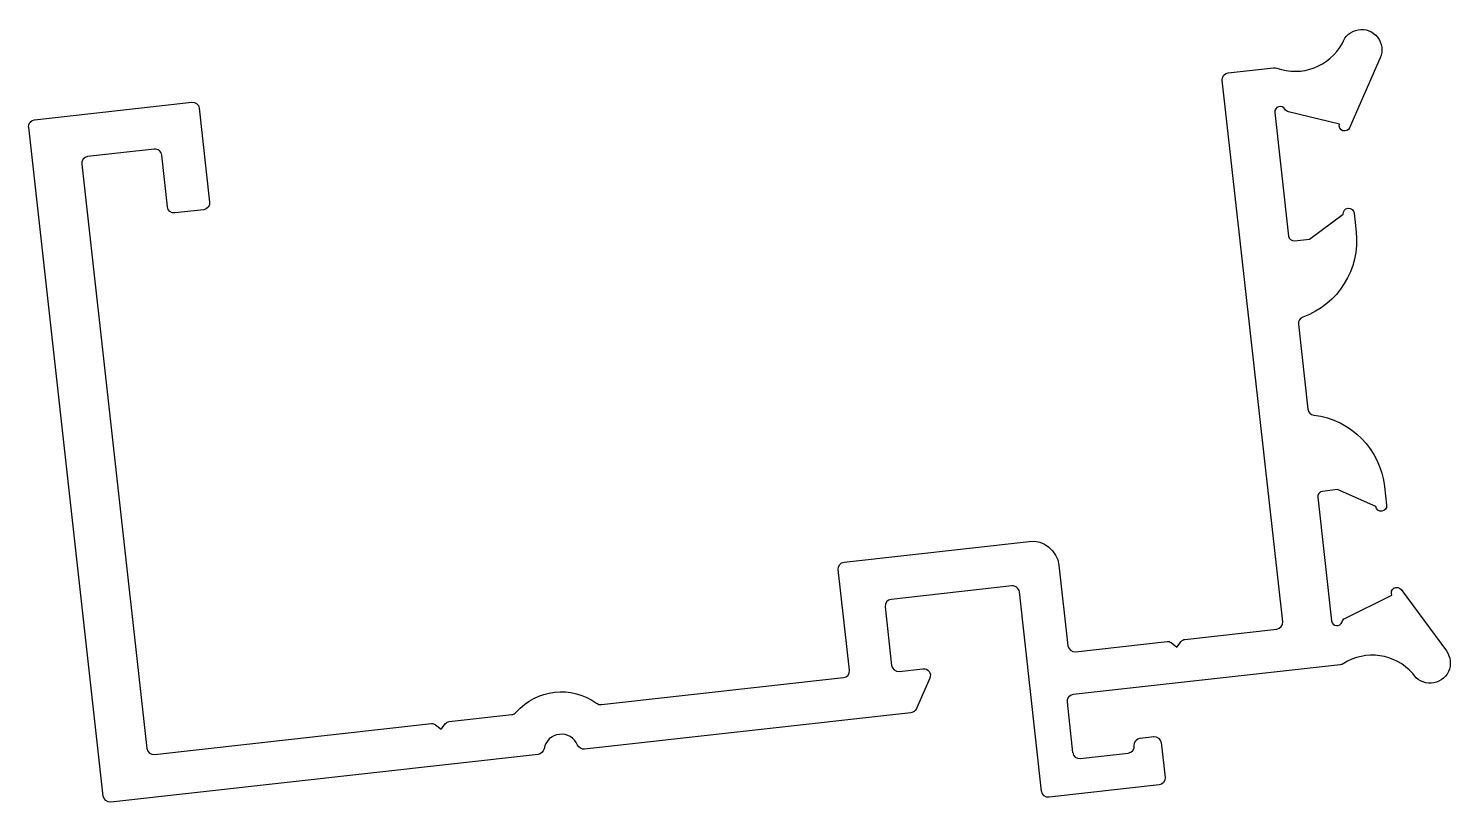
# Model space of a CAD drawing. Header units: inches. Extents: x -21.9 to 30.8, y -0.1 to 28.5.
import ezdxf

# ---------------------------------------------------------------- set-up
doc = ezdxf.new("R2010")
doc.units = ezdxf.units.IN
doc.header["$MEASUREMENT"] = 0
doc.layers.add('BEAD', color=152, linetype='Continuous')

msp = doc.modelspace()

# ---------------------------------------------------------------- linework, layer by layer
at = {"layer": 'BEAD', "color": 7, "lineweight": -2}
for p, q in [((28.152, 27.456), (27.021, 24.87)), ((22.529, 26.902), (24.208, 27.09)), ((24.545, 6.597), (22.309, 26.626)), ((-21.651, 25.165), (-15.837, 25.814)), ((-15.561, 25.593), (-15.172, 22.115)), ((24.253, 25.436), (24.763, 20.864)), ((26.643, 24.997), (24.757, 25.454)), ((-19.109, 0.146), (-21.871, 24.889)), ((-17.223, 24.079), (-19.688, 23.804)), ((-16.732, 21.941), (-16.947, 23.859)), ((-19.908, 23.528), (-17.494, 1.902)), ((-15.393, 21.839), (-16.456, 21.72)), ((25.541, 20.75), (26.787, 21.667)), ((27.184, 21.712), (27.261, 21.023)), ((24.984, 20.688), (25.541, 20.75)), ((25.127, 17.603), (25.478, 14.459)), ((28.314, 11.594), (28.39, 10.905)), ((25.842, 11.198), (26.353, 6.626)), ((26.575, 11.481), (26.019, 11.419)), ((27.993, 10.861), (26.575, 11.481)), ((8.315, 8.804), (15.157, 9.568)), ((8.509, 4.805), (8.094, 8.528)), ((16.262, 8.685), (16.594, 5.708)), ((14.521, 7.917), (10.049, 7.418)), ((15.621, 0.322), (14.798, 7.696)), ((26.849, 6.72), (28.587, 7.582)), ((28.928, 7.789), (30.602, 5.516)), ((9.828, 7.142), (10.07, 4.98)), ((20.928, 5.942), (24.324, 6.321)), ((16.87, 5.487), (20.265, 5.866)), ((20.414, 5.823), (20.623, 5.656)), ((20.623, 5.656), (20.791, 5.867)), ((10.346, 4.759), (11.227, 4.857)), ((26.674, 5.003), (16.783, 3.899)), ((-0.669, 3.529), (8.289, 4.529)), ((11.484, 4.509), (10.99, 3.379)), ((10.785, 3.228), (-1.294, 1.88)), ((16.562, 3.623), (16.77, 1.758)), ((-17.218, 1.682), (-6.966, 2.826)), ((-6.816, 2.783), (-6.606, 2.615)), ((-6.606, 2.615), (-6.438, 2.825)), ((-6.301, 2.9), (-3.991, 3.158)), ((19.272, 2.289), (19.769, 2.344)), ((20.045, 2.124), (20.189, 0.832)), ((-3.018, 1.687), (-18.829, -0.078)), ((17.046, 1.537), (18.83, 1.737)), ((19.968, 0.556), (15.897, 0.101))]:
    msp.add_line(p, q, dxfattribs=at)
at = {"layer": 'BEAD', "color": 7, "lineweight": -2, "extrusion": (0, 0, -1)}
for centre, radius, start, end in [((-27.465, 27.757), 0.75, 18.605, 203.63), ((-22.557, 26.654), 0.25, 353.63, 83.63), ((-24.236, 26.837), 0.254, 83.63, 109.827), ((15.809, 25.566), 0.25, 83.63, 173.63), ((-24.805, 25.652), 0.203, 283.63, 331.2828), ((21.623, 24.916), 0.25, 353.63, 83.63), ((-26.837, 24.95), 0.2, 203.63, 13.6299), ((16.484, 21.968), 0.25, 263.63, 353.63), ((15.421, 22.087), 0.25, 173.63, 263.63), ((-26.985, 21.69), 0.2, 353.63, 173.63), ((-24.279, 20.69), 3, 173.63, 250.2876), ((-25.332, 11.261), 3, 96.9724, 173.63), ((-28.192, 10.883), 0.2, 173.63, 353.63), ((-15.268, 8.574), 1, 83.63, 173.63), ((-8.342, 8.555), 0.25, 353.63, 83.63), ((-28.767, 7.67), 0.2, 333.63, 143.63), ((-26.939, 6.538), 0.203, 15.9772, 63.63), ((-20.287, 5.664), 0.203, 83.63, 128.63), ((-20.95, 5.74), 0.203, 38.63, 83.63), ((-29.998, 5.071), 0.75, 143.63, 328.655), ((-11.255, 4.609), 0.25, 83.63, 203.6299), ((-26.646, 5.256), 0.254, 237.433, 263.63), ((2.156, 1.783), 2.22, 41.1292, 126.1308), ((-10.757, 3.481), 0.254, 203.63, 263.63), ((6.943, 2.624), 0.203, 83.63, 128.63), ((6.279, 2.698), 0.203, 38.63, 83.63), ((-19.3, 2.041), 0.25, 353.63, 83.63), ((-19.796, 2.096), 0.25, 83.63, 173.63), ((3.046, 1.94), 0.254, 189.9483, 263.63), ((1.322, 2.132), 0.254, 263.63, 337.3117), ((-19.941, 0.804), 0.25, 173.63, 263.63), ((18.857, 0.175), 0.254, 263.63, 353.63), ((-15.869, 0.349), 0.25, 263.63, 353.63)]:
    msp.add_arc(centre, radius, start, end, dxfattribs=at)
at = {"layer": 'BEAD', "color": 7, "lineweight": -2}
for centre, radius, start, end in [((25.001, 28.958), 2, 250.173, 331.2576), ((24.452, 25.458), 0.2, 28.7172, 186.37), ((-19.66, 23.556), 0.25, 96.37, 186.37), ((-17.195, 23.831), 0.25, 6.37, 96.37), ((24.962, 20.887), 0.2, 186.37, 276.37), ((25.376, 17.631), 0.25, 109.7124, 186.37), ((25.727, 14.487), 0.25, 186.3701, 263.0277), ((26.041, 11.22), 0.2, 96.37, 186.37), ((14.549, 7.669), 0.25, 6.37, 96.37), ((10.077, 7.169), 0.25, 96.37, 186.37), ((24.296, 6.569), 0.25, 276.37, 6.37), ((26.551, 6.649), 0.2, 186.37, 344.0228), ((16.843, 5.736), 0.25, 186.37, 276.37), ((27.859, 3.356), 2, 41.4824, 122.567), ((8.261, 4.778), 0.25, 276.37, 6.37), ((10.318, 5.007), 0.25, 186.37, 276.37), ((16.811, 3.651), 0.25, 96.37, 186.37), ((-4.02, 3.411), 0.254, 276.37, 318.8708), ((-0.697, 3.782), 0.254, 233.8692, 276.37), ((-2.156, 1.783), 0.65, 22.6883, 170.0517), ((-17.246, 1.93), 0.25, 186.37, 276.37), ((17.019, 1.786), 0.25, 186.37, 276.37), ((18.803, 1.985), 0.25, 276.37, 6.37)]:
    msp.add_arc(centre, radius, start, end, dxfattribs=at)

doc.saveas('drawing.dxf')
